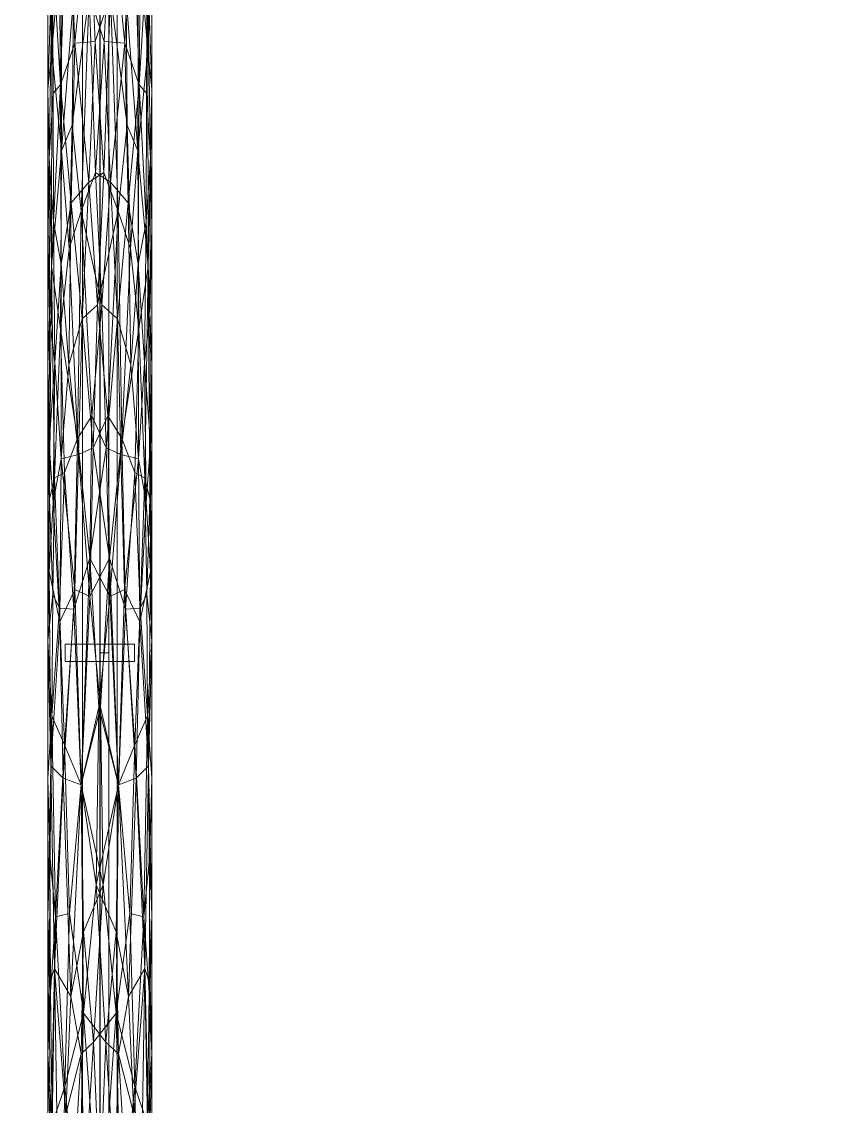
# Model space of a CAD drawing. Header units: inches. Extents: x -2369 to 1860, y -2231 to 2192.
# Drawn here: x -405.86 to -382.24, y 129.23 to 160.49 of the extents above; entities that cross this region are included whole.
import ezdxf

# ---------------------------------------------------------------- set-up
doc = ezdxf.new("R2010")
doc.units = ezdxf.units.IN
doc.header["$MEASUREMENT"] = 0
for name, color, linetype, lineweight in [('A-FLOR', 192, 'Continuous', 13), ('A-FLOR-HRAL', 11, 'Continuous', 9), ('A-ROOF', 132, 'Continuous', 13), ('C-TOPO', 7, 'Continuous', 9)]:
    doc.layers.add(name, color=color, linetype=linetype, lineweight=lineweight)

# ---------------------------------------------------------------- blocks, each defined once
blk = doc.blocks.new('Railing - 2_ 8_-381593-_3D_')
at = {"layer": 'A-FLOR-HRAL', "transparency": 33554496}
mesh = blk.add_polyface(dxfattribs=at)
corners = [(0.007, -16), (0.007, -16, 23.5), (0.007, 16, 23.5), (0.007, 16)]
mesh.append_faces([[corners[k] for k in face] for face in [(0, 1, 2, 3)]])
mesh = blk.add_polyface(dxfattribs=at)
corners = [(0.257, 16), (0.007, 16), (0.007, 16, 23.5), (0.257, 16, 23.5)]
mesh.append_faces([[corners[k] for k in face] for face in [(0, 1, 2, 3)]])
mesh = blk.add_polyface(dxfattribs=at)
corners = [(0.257, 16, 23.5), (0.007, 16, 23.5), (0.007, -16, 23.5), (0.257, -16, 23.5)]
mesh.append_faces([[corners[k] for k in face] for face in [(0, 1, 2, 3)]])
mesh = blk.add_polyface(dxfattribs=at)
corners = [(0.257, -16), (0.007, -16), (0.007, 16), (0.257, 16)]
mesh.append_faces([[corners[k] for k in face] for face in [(0, 1, 2, 3)]])
mesh = blk.add_polyface(dxfattribs=at)
corners = [(0.257, 16, 23.5), (0.257, -16, 23.5), (0.257, -16), (0.257, 16)]
mesh.append_faces([[corners[k] for k in face] for face in [(0, 1, 2, 3)]])
mesh = blk.add_polyface(dxfattribs=at)
corners = [(0.257, -16, 23.5), (0.007, -16, 23.5), (0.007, -16), (0.257, -16)]
mesh.append_faces([[corners[k] for k in face] for face in [(0, 1, 2, 3)]])
blk = doc.blocks.new('Railing - 2_ x 1_2_-368029-_3D_')
at = {"layer": 'A-FLOR-HRAL'}
mesh = blk.add_polyface(dxfattribs=at)
corners = [(1, 0.25, 34.869), (1, 0.25), (-1, 0.25), (-1, 0.25, 34.869)]
mesh.append_faces([[corners[k] for k in face] for face in [(0, 1, 2, 3)]])
mesh = blk.add_polyface(dxfattribs=at)
corners = [(-1, 0.25, 34.869), (-1, 0.25), (-1, -0.25), (-1, -0.25, 34.869)]
mesh.append_faces([[corners[k] for k in face] for face in [(0, 1, 2, 3)]])
mesh = blk.add_polyface(dxfattribs=at)
corners = [(-1, 0.25, 34.869), (-1, -0.25, 34.869), (1, -0.25, 34.869), (1, 0.25, 34.869)]
mesh.append_faces([[corners[k] for k in face] for face in [(0, 1, 2, 3)]])
mesh = blk.add_polyface(dxfattribs=at)
corners = [(1, 0.25), (1, -0.25), (-1, -0.25), (-1, 0.25)]
mesh.append_faces([[corners[k] for k in face] for face in [(0, 1, 2, 3)]])
mesh = blk.add_polyface(dxfattribs=at)
corners = [(1, -0.25, 34.869), (1, -0.25), (1, 0.25), (1, 0.25, 34.869)]
mesh.append_faces([[corners[k] for k in face] for face in [(0, 1, 2, 3)]])
mesh = blk.add_polyface(dxfattribs=at)
corners = [(-1, -0.25, 34.869), (-1, -0.25), (1, -0.25), (1, -0.25, 34.869)]
mesh.append_faces([[corners[k] for k in face] for face in [(0, 1, 2, 3)]])
blk = doc.blocks.new('Railing - Railing-383518-_3D_')
for name, p in [('Railing - 2_ 8_-381593-_3D_', (-403.611, 158.297, 305)), ('Railing - 2_ x 1_2_-368029-_3D_', (-403.611, 142.297, 301)), ('Railing - 2_ 8_-381593-_3D_', (-403.611, 126.297, 305))]:
    blk.add_blockref(name, p)
at = {"layer": 'A-FLOR-HRAL'}
mesh = blk.add_polyface(dxfattribs=at)
corners = [(-404.111, 317.329, 333.5), (-404.111, 63.265, 333.5), (-403.111, 63.265, 333.5), (-403.111, 317.329, 333.5)]
mesh.append_faces([[corners[k] for k in face] for face in [(0, 1, 2, 3)]])
mesh = blk.add_polyface(dxfattribs=at)
corners = [(-403.111, 317.329, 332.5), (-403.111, 63.265, 332.5), (-404.111, 63.265, 332.5), (-404.111, 317.329, 332.5)]
mesh.append_faces([[corners[k] for k in face] for face in [(0, 1, 2, 3)]])
mesh = blk.add_polyface(dxfattribs=at)
corners = [(-404.111, 317.329, 332.5), (-404.111, 63.265, 332.5), (-404.111, 63.265, 333.5), (-404.111, 317.329, 333.5)]
mesh.append_faces([[corners[k] for k in face] for face in [(0, 1, 2, 3)]])
mesh = blk.add_polyface(dxfattribs=at)
corners = [(-404.111, 317.329, 329.5), (-404.111, 63.265, 329.5), (-403.111, 63.265, 329.5), (-403.111, 317.329, 329.5)]
mesh.append_faces([[corners[k] for k in face] for face in [(0, 1, 2, 3)]])
mesh = blk.add_polyface(dxfattribs=at)
corners = [(-403.111, 317.329, 328.5), (-403.111, 63.265, 328.5), (-404.111, 63.265, 328.5), (-404.111, 317.329, 328.5)]
mesh.append_faces([[corners[k] for k in face] for face in [(0, 1, 2, 3)]])
mesh = blk.add_polyface(dxfattribs=at)
corners = [(-404.111, 317.329, 328.5), (-404.111, 63.265, 328.5), (-404.111, 63.265, 329.5), (-404.111, 317.329, 329.5)]
mesh.append_faces([[corners[k] for k in face] for face in [(0, 1, 2, 3)]])
mesh = blk.add_polyface(dxfattribs=at)
corners = [(-403.111, 317.329, 333.5), (-403.111, 63.265, 333.5), (-403.111, 63.265, 332.5), (-403.111, 317.329, 332.5)]
mesh.append_faces([[corners[k] for k in face] for face in [(0, 1, 2, 3)]])
mesh = blk.add_polyface(dxfattribs=at)
corners = [(-403.111, 317.329, 329.5), (-403.111, 63.265, 329.5), (-403.111, 63.265, 328.5), (-403.111, 317.329, 328.5)]
mesh.append_faces([[corners[k] for k in face] for face in [(0, 1, 2, 3)]])
blk = doc.blocks.new('Top Rail Type - Top Rail_Internal_-383686-_3D_')
at = {"layer": 'A-FLOR-HRAL'}
mesh = blk.add_polyface(dxfattribs=at)
corners = [(-403.303, 161.269, 335.899), (-402.869, 165.889, 336.022), (-402.85, 161.205, 336.031), (-403.74, 159.914, 335.879), (-403.929, 163.942, 335.901), (-404.543, 165.153, 336.119), (-404.333, 159.871, 336.014), (-402.497, 162.828, 336.247), (-402.111, 158.539, 337), (-402.22, 153.439, 336.58), (-402.227, 159.64, 336.566), (-402.111, 162.509, 337), (-405.111, 158.539, 337), (-404.977, 162.509, 336.534), (-405.07, 156.554, 336.739), (-403.375, 167.843, 335.889), (-403.924, 155.86, 335.9), (-402.222, 166.295, 336.575), (-402.51, 156.763, 336.236), (-404.957, 158.425, 336.504), (-404.745, 158.668, 336.263), (-404.795, 163.924, 336.309), (-403.078, 155.025, 335.949), (-402.82, 157.507, 336.044), (-404.432, 155.266, 336.058), (-403.489, 156.142, 335.879), (-404.946, 154.718, 336.487), (-405.111, 162.509, 337), (-405.111, 166.479, 337), (-404.945, 166.418, 336.485)]
mesh.append_faces([[corners[k] for k in face] for face in [(0, 1, 2), (0, 3, 4), (5, 4, 6), (1, 7, 2), (8, 9, 10), (12, 13, 14), (0, 4, 15), (6, 3, 16), (17, 10, 7), (18, 7, 10), (9, 18, 10), (11, 10, 17), (14, 13, 19), (15, 1, 0), (20, 21, 5), (22, 0, 23), (2, 7, 18), (6, 16, 24), (6, 24, 20), (6, 20, 5), (25, 0, 22), (0, 25, 3), (19, 20, 26), (19, 13, 20), (29, 21, 13), (13, 21, 20), (21, 29, 5), (4, 3, 6), (16, 3, 25), (2, 18, 23), (2, 23, 0)]], dxfattribs={"vtx0": -1, "vtx1": -1, "vtx2": -1})
mesh.append_faces([[corners[k] for k in face] for face in [(11, 8, 10), (27, 28, 13, 12)]], dxfattribs={"vtx1": -1, "vtx2": -1})
mesh = blk.add_polyface(dxfattribs=at)
corners = [(-403.919, 161.269, 338.101), (-404.353, 165.889, 337.978), (-404.372, 161.205, 337.969), (-403.483, 159.914, 338.121), (-403.293, 163.942, 338.099), (-402.679, 165.153, 337.882), (-402.89, 159.871, 337.986), (-404.726, 162.828, 337.753), (-405.111, 158.539, 337), (-405.003, 153.439, 337.42), (-404.995, 159.64, 337.434), (-405.111, 162.509, 337), (-402.111, 158.539, 337), (-402.246, 162.509, 337.466), (-402.152, 156.554, 337.261), (-403.847, 167.843, 338.111), (-403.299, 155.86, 338.1), (-405, 166.295, 337.425), (-404.712, 156.763, 337.764), (-402.265, 158.425, 337.496), (-402.478, 158.668, 337.737), (-402.427, 163.924, 337.691), (-404.145, 155.025, 338.051), (-404.402, 157.507, 337.956), (-402.791, 155.266, 337.942), (-403.734, 156.142, 338.121), (-402.276, 154.718, 337.513), (-402.111, 162.509, 337), (-402.111, 166.479, 337), (-402.277, 166.418, 337.515)]
mesh.append_faces([[corners[k] for k in face] for face in [(0, 1, 2), (0, 3, 4), (5, 4, 6), (1, 7, 2), (8, 9, 10), (12, 13, 14), (0, 4, 15), (6, 3, 16), (17, 10, 7), (18, 7, 10), (9, 18, 10), (11, 10, 17), (14, 13, 19), (15, 1, 0), (20, 21, 5), (22, 0, 23), (2, 7, 18), (6, 16, 24), (6, 24, 20), (6, 20, 5), (25, 0, 22), (0, 25, 3), (19, 20, 26), (19, 13, 20), (29, 21, 13), (13, 21, 20), (21, 29, 5), (4, 3, 6), (16, 3, 25), (2, 18, 23), (2, 23, 0)]], dxfattribs={"vtx0": -1, "vtx1": -1, "vtx2": -1})
mesh.append_faces([[corners[k] for k in face] for face in [(11, 8, 10), (27, 28, 13, 12)]], dxfattribs={"vtx1": -1, "vtx2": -1})
mesh = blk.add_polyface(dxfattribs=at)
corners = [(-404.719, 153.498, 336.241), (-404.946, 154.718, 336.487), (-404.745, 158.668, 336.263), (-402.481, 151.637, 336.261), (-402.22, 153.439, 336.58), (-402.311, 147.329, 336.439), (-404.728, 147.889, 336.249), (-404.905, 150.664, 336.43), (-402.82, 157.507, 336.044), (-402.728, 153.952, 336.091), (-403.078, 155.025, 335.949), (-402.111, 158.539, 337), (-402.111, 154.57, 337), (-402.111, 150.6, 337), (-403.674, 152.326, 335.876), (-403.797, 148.212, 335.884), (-404.119, 151.929, 335.941), (-403.378, 149.132, 335.889), (-404.221, 148.015, 335.972), (-404.502, 150.6, 336.095), (-402.51, 156.763, 336.236), (-405.059, 151.991, 336.706), (-405.073, 148.337, 336.746), (-403.924, 155.86, 335.9), (-404.432, 155.266, 336.058), (-405.07, 156.554, 336.739), (-403.489, 156.142, 335.879), (-402.973, 148.476, 335.982), (-404.957, 158.425, 336.504), (-405.111, 154.57, 337), (-405.111, 158.539, 337), (-405.111, 150.6, 337), (-402.163, 146.742, 336.708)]
mesh.append_faces([[corners[k] for k in face] for face in [(30, 25, 29)]], dxfattribs={"vtx0": -1, "vtx1": -1})
mesh.append_faces([[corners[k] for k in face] for face in [(0, 1, 2), (3, 4, 5), (6, 7, 0), (8, 9, 10), (14, 15, 16), (14, 17, 15), (18, 19, 16), (20, 4, 3), (21, 7, 22), (23, 16, 24), (1, 21, 25), (19, 24, 16), (6, 0, 19), (23, 26, 14), (9, 3, 27), (20, 3, 9), (17, 10, 27), (14, 26, 10), (17, 14, 10), (23, 14, 16), (24, 19, 0), (25, 28, 1), (18, 16, 15), (24, 0, 2), (1, 0, 7), (1, 7, 21), (29, 25, 21), (21, 22, 31), (4, 13, 32), (10, 9, 27), (9, 8, 20)]], dxfattribs={"vtx0": -1, "vtx1": -1, "vtx2": -1})
mesh.append_faces([[corners[k] for k in face] for face in [(21, 31, 29)]], dxfattribs={"vtx0": -1, "vtx2": -1})
mesh.append_faces([[corners[k] for k in face] for face in [(4, 11, 12, 13)]], dxfattribs={"vtx0": -1, "vtx3": -1})
mesh = blk.add_polyface(dxfattribs=at)
corners = [(-402.504, 153.498, 337.759), (-402.276, 154.718, 337.513), (-402.478, 158.668, 337.737), (-404.742, 151.637, 337.739), (-405.003, 153.439, 337.42), (-404.911, 147.329, 337.561), (-404.402, 157.507, 337.956), (-404.494, 153.952, 337.909), (-404.145, 155.025, 338.051), (-405.111, 158.539, 337), (-405.111, 154.57, 337), (-405.111, 150.6, 337), (-403.548, 152.326, 338.124), (-403.425, 148.212, 338.116), (-403.103, 151.929, 338.059), (-403.844, 149.132, 338.111), (-403.001, 148.015, 338.028), (-402.72, 150.6, 337.905), (-404.712, 156.763, 337.764), (-402.494, 147.889, 337.751), (-402.318, 150.664, 337.57), (-403.299, 155.86, 338.1), (-402.791, 155.266, 337.942), (-402.163, 151.991, 337.294), (-402.152, 156.554, 337.261), (-402.15, 148.337, 337.254), (-403.734, 156.142, 338.121), (-404.249, 148.476, 338.018), (-402.265, 158.425, 337.496), (-402.111, 154.57, 337), (-402.111, 158.539, 337), (-402.111, 150.6, 337), (-405.06, 146.742, 337.292)]
mesh.append_faces([[corners[k] for k in face] for face in [(30, 24, 29)]], dxfattribs={"vtx0": -1, "vtx1": -1})
mesh.append_faces([[corners[k] for k in face] for face in [(0, 1, 2), (3, 4, 5), (6, 7, 8), (12, 13, 14), (12, 15, 13), (16, 17, 14), (18, 4, 3), (0, 19, 20), (21, 14, 22), (1, 23, 24), (20, 25, 23), (17, 22, 14), (19, 0, 17), (21, 26, 12), (7, 3, 27), (18, 3, 7), (15, 8, 27), (12, 26, 8), (15, 12, 8), (21, 12, 14), (22, 17, 0), (24, 28, 1), (16, 14, 13), (22, 0, 2), (1, 0, 20), (1, 20, 23), (29, 24, 23), (23, 25, 31), (4, 11, 32), (8, 7, 27), (7, 6, 18)]], dxfattribs={"vtx0": -1, "vtx1": -1, "vtx2": -1})
mesh.append_faces([[corners[k] for k in face] for face in [(23, 31, 29)]], dxfattribs={"vtx0": -1, "vtx2": -1})
mesh.append_faces([[corners[k] for k in face] for face in [(4, 9, 10, 11)]], dxfattribs={"vtx0": -1, "vtx3": -1})
mesh = blk.add_polyface(dxfattribs=at)
corners = [(-404.221, 148.015, 335.972), (-403.797, 148.212, 335.884), (-403.9, 143.927, 335.896), (-402.865, 143.562, 336.024), (-402.451, 143.585, 336.287), (-402.597, 139.651, 336.171), (-405.111, 146.63, 337), (-405.111, 150.6, 337), (-405.073, 148.337, 336.746), (-402.481, 151.637, 336.261), (-402.311, 147.329, 336.439), (-402.599, 147.501, 336.17), (-402.231, 140.482, 336.56), (-402.255, 143.979, 336.519), (-403.378, 149.132, 335.889), (-403.326, 145.024, 335.896), (-402.111, 146.63, 337), (-402.111, 142.66, 337), (-402.163, 146.742, 336.708), (-402.111, 150.6, 337), (-404.765, 143.195, 336.281), (-405.017, 139.039, 336.607), (-405.07, 144.645, 336.739), (-404.728, 147.889, 336.249), (-404.329, 144.127, 336.012), (-402.973, 148.476, 335.982), (-403.072, 138.493, 335.95), (-404.502, 150.6, 336.095), (-404.95, 146.63, 336.493), (-404.905, 150.664, 336.43), (-405.111, 142.66, 337), (-402.22, 153.439, 336.58), (-403.586, 140.738, 335.875)]
mesh.append_faces([[corners[k] for k in face] for face in [(6, 22, 30)]], dxfattribs={"vtx0": -1, "vtx1": -1})
mesh.append_faces([[corners[k] for k in face] for face in [(0, 1, 2), (3, 4, 5), (9, 10, 11), (12, 4, 13), (14, 15, 1), (10, 18, 13), (20, 21, 22), (23, 24, 20), (10, 13, 4), (25, 9, 11), (25, 11, 3), (11, 10, 4), (25, 3, 15), (26, 15, 3), (11, 4, 3), (25, 15, 14), (1, 15, 2), (27, 0, 23), (24, 0, 2), (23, 28, 29), (8, 22, 6), (28, 23, 20), (24, 23, 0), (22, 28, 20), (8, 29, 28), (22, 8, 28), (13, 17, 12), (18, 10, 31), (13, 18, 17), (32, 2, 15)]], dxfattribs={"vtx0": -1, "vtx1": -1, "vtx2": -1})
mesh.append_faces([[corners[k] for k in face] for face in [(6, 7, 8), (16, 17, 18, 19)]], dxfattribs={"vtx1": -1, "vtx2": -1})
mesh = blk.add_polyface(dxfattribs=at)
corners = [(-403.001, 148.015, 338.028), (-403.425, 148.212, 338.116), (-403.322, 143.927, 338.104), (-404.358, 143.562, 337.976), (-404.771, 143.585, 337.713), (-404.626, 139.651, 337.829), (-402.111, 146.63, 337), (-402.111, 150.6, 337), (-402.15, 148.337, 337.254), (-404.742, 151.637, 337.739), (-404.911, 147.329, 337.561), (-404.623, 147.501, 337.83), (-402.494, 147.889, 337.751), (-402.894, 144.127, 337.988), (-402.457, 143.195, 337.719), (-404.991, 140.482, 337.44), (-404.967, 143.979, 337.481), (-403.844, 149.132, 338.111), (-403.896, 145.024, 338.104), (-405.111, 146.63, 337), (-405.111, 142.66, 337), (-405.06, 146.742, 337.292), (-405.111, 150.6, 337), (-402.318, 150.664, 337.57), (-402.272, 146.63, 337.507), (-404.249, 148.476, 338.018), (-404.15, 138.493, 338.05), (-402.72, 150.6, 337.905), (-402.152, 144.645, 337.261), (-402.111, 142.66, 337), (-402.206, 139.039, 337.393), (-405.003, 153.439, 337.42), (-403.636, 140.738, 338.125)]
mesh.append_faces([[corners[k] for k in face] for face in [(0, 1, 2), (3, 4, 5), (9, 10, 11), (12, 13, 14), (15, 4, 16), (17, 18, 1), (10, 21, 16), (8, 23, 24), (10, 16, 4), (25, 9, 11), (25, 11, 3), (11, 10, 4), (25, 3, 18), (26, 18, 3), (11, 4, 3), (25, 18, 17), (1, 18, 2), (27, 0, 12), (13, 0, 2), (12, 24, 23), (8, 28, 6), (24, 12, 14), (13, 12, 0), (28, 24, 14), (30, 28, 14), (28, 8, 24), (16, 20, 15), (21, 10, 31), (16, 21, 20), (32, 2, 18)]], dxfattribs={"vtx0": -1, "vtx1": -1, "vtx2": -1})
mesh.append_faces([[corners[k] for k in face] for face in [(6, 7, 8), (19, 20, 21, 22), (29, 6, 28)]], dxfattribs={"vtx1": -1, "vtx2": -1})
mesh = blk.add_polyface(dxfattribs=at)
corners = [(-404.441, 132.398, 336.063), (-404.148, 138.493, 335.949), (-404.081, 134.259, 335.931), (-405.111, 134.721, 337), (-405.017, 139.039, 336.607), (-405.067, 132.736, 336.73), (-403.072, 138.493, 335.95), (-403.139, 131.914, 335.932), (-403.508, 135.615, 335.878), (-402.597, 139.651, 336.171), (-402.741, 134.792, 336.084), (-402.865, 143.562, 336.024), (-403.9, 143.927, 335.896), (-403.586, 140.738, 335.875), (-402.231, 140.482, 336.56), (-402.336, 134.694, 336.408), (-403.326, 145.024, 335.896), (-404.665, 138.691, 336.199), (-404.329, 144.127, 336.012), (-404.913, 133.207, 336.442), (-404.765, 143.195, 336.281), (-405.111, 138.691, 337), (-405.111, 142.66, 337), (-402.169, 136.491, 336.692), (-402.111, 134.721, 337), (-402.187, 132.522, 336.646), (-402.111, 138.691, 337), (-405.111, 130.751, 337), (-402.451, 143.585, 336.287), (-403.788, 131.084, 335.883), (-402.603, 129.804, 336.167), (-405.07, 144.645, 336.739), (-402.111, 142.66, 337)]
mesh.append_faces([[corners[k] for k in face] for face in [(3, 5, 27)]], dxfattribs={"vtx0": -1, "vtx1": -1})
mesh.append_faces([[corners[k] for k in face] for face in [(0, 1, 2), (3, 4, 5), (6, 7, 8), (9, 10, 6), (6, 11, 9), (1, 12, 13), (14, 15, 9), (16, 6, 13), (1, 17, 18), (17, 1, 0), (8, 2, 1), (17, 0, 19), (17, 19, 4), (20, 17, 4), (23, 24, 25), (10, 9, 15), (15, 23, 25), (26, 23, 14), (15, 14, 23), (19, 5, 4), (13, 6, 8), (7, 6, 10), (9, 28, 14), (13, 8, 1), (8, 7, 29), (30, 10, 15), (17, 20, 18), (22, 31, 4), (18, 12, 1), (29, 2, 8)]], dxfattribs={"vtx0": -1, "vtx1": -1, "vtx2": -1})
mesh.append_faces([[corners[k] for k in face] for face in [(14, 32, 26)]], dxfattribs={"vtx0": -1, "vtx2": -1})
mesh.append_faces([[corners[k] for k in face] for face in [(4, 3, 21, 22)]], dxfattribs={"vtx0": -1, "vtx3": -1})
mesh.append_faces([[corners[k] for k in face] for face in [(26, 24, 23)]], dxfattribs={"vtx1": -1, "vtx2": -1})
mesh = blk.add_polyface(dxfattribs=at)
corners = [(-402.111, 134.721, 337), (-402.206, 139.039, 337.393), (-402.155, 132.736, 337.27), (-404.15, 138.493, 338.05), (-404.083, 131.914, 338.068), (-403.714, 135.615, 338.122), (-404.626, 139.651, 337.829), (-404.481, 134.792, 337.916), (-404.358, 143.562, 337.976), (-403.075, 138.493, 338.051), (-403.322, 143.927, 338.104), (-403.636, 140.738, 338.125), (-404.991, 140.482, 337.44), (-404.886, 134.694, 337.592), (-403.896, 145.024, 338.104), (-402.558, 138.691, 337.801), (-402.894, 144.127, 337.988), (-402.781, 132.398, 337.937), (-403.142, 134.259, 338.068), (-402.309, 133.207, 337.558), (-402.457, 143.195, 337.719), (-402.111, 138.691, 337), (-402.111, 142.66, 337), (-405.054, 136.491, 337.308), (-405.111, 134.721, 337), (-405.035, 132.522, 337.354), (-405.111, 138.691, 337), (-402.111, 130.751, 337), (-404.771, 143.585, 337.713), (-403.434, 131.084, 338.117), (-404.619, 129.804, 337.833), (-402.152, 144.645, 337.261), (-405.111, 142.66, 337)]
mesh.append_faces([[corners[k] for k in face] for face in [(0, 2, 27)]], dxfattribs={"vtx0": -1, "vtx1": -1})
mesh.append_faces([[corners[k] for k in face] for face in [(0, 1, 2), (3, 4, 5), (6, 7, 3), (3, 8, 6), (9, 10, 11), (12, 13, 6), (14, 3, 11), (9, 15, 16), (15, 9, 17), (5, 18, 9), (15, 17, 19), (15, 19, 1), (20, 15, 1), (23, 24, 25), (7, 6, 13), (13, 23, 25), (26, 23, 12), (13, 12, 23), (19, 2, 1), (11, 3, 5), (4, 3, 7), (6, 28, 12), (11, 5, 9), (5, 4, 29), (30, 7, 13), (15, 20, 16), (31, 1, 22), (16, 10, 9), (29, 18, 5), (18, 17, 9)]], dxfattribs={"vtx0": -1, "vtx1": -1, "vtx2": -1})
mesh.append_faces([[corners[k] for k in face] for face in [(12, 32, 26)]], dxfattribs={"vtx0": -1, "vtx2": -1})
mesh.append_faces([[corners[k] for k in face] for face in [(1, 0, 21, 22)]], dxfattribs={"vtx0": -1, "vtx3": -1})
mesh.append_faces([[corners[k] for k in face] for face in [(26, 24, 23)]], dxfattribs={"vtx1": -1, "vtx2": -1})
mesh = blk.add_polyface(dxfattribs=at)
corners = [(-403.788, 131.084, 335.883), (-403.139, 131.914, 335.932), (-403.571, 125.927, 335.875), (-402.49, 124.511, 336.253), (-402.603, 129.804, 336.167), (-402.235, 128.717, 336.552), (-404.044, 127.064, 335.923), (-403.766, 121.259, 335.881), (-404.59, 129.006, 336.148), (-404.809, 126.71, 336.323), (-404.913, 133.207, 336.442), (-405.111, 126.781, 337), (-405.033, 127.808, 336.642), (-405.066, 122.454, 336.725), (-402.241, 124.285, 336.542), (-402.111, 126.781, 337), (-402.111, 122.812, 337), (-403.01, 125.687, 335.969), (-402.336, 134.694, 336.408), (-404.129, 122.402, 335.944), (-404.464, 125.485, 336.075), (-405.067, 132.736, 336.73), (-404.148, 130.74, 335.949), (-404.081, 134.259, 335.931), (-404.724, 122.235, 336.246), (-404.941, 123.614, 336.479), (-405.111, 130.751, 337), (-402.741, 134.792, 336.084), (-404.441, 132.398, 336.063), (-402.111, 130.751, 337), (-402.187, 132.522, 336.646), (-402.111, 134.721, 337)]
mesh.append_faces([[corners[k] for k in face] for face in [(29, 30, 31)]], dxfattribs={"vtx0": -1, "vtx1": -1})
mesh.append_faces([[corners[k] for k in face] for face in [(0, 1, 2), (3, 4, 5), (6, 2, 7), (8, 9, 10), (11, 12, 13), (4, 17, 1), (5, 4, 18), (17, 2, 1), (6, 0, 2), (19, 20, 6), (10, 12, 21), (0, 22, 23), (9, 8, 20), (20, 8, 22), (9, 20, 24), (5, 14, 3), (4, 3, 17), (9, 25, 12), (12, 10, 9), (26, 21, 12), (27, 4, 1), (6, 20, 22), (28, 8, 10), (14, 5, 15), (28, 23, 22), (28, 22, 8), (22, 0, 6), (5, 18, 30), (30, 29, 5)]], dxfattribs={"vtx0": -1, "vtx1": -1, "vtx2": -1})
mesh.append_faces([[corners[k] for k in face] for face in [(14, 15, 16), (12, 11, 26)]], dxfattribs={"vtx0": -1, "vtx2": -1})
mesh.append_faces([[corners[k] for k in face] for face in [(29, 15, 5)]], dxfattribs={"vtx1": -1, "vtx2": -1})
mesh = blk.add_polyface(dxfattribs=at)
corners = [(-403.434, 131.084, 338.117), (-404.083, 131.914, 338.068), (-403.651, 125.927, 338.125), (-403.075, 130.74, 338.051), (-402.781, 132.398, 337.937), (-403.142, 134.259, 338.068), (-404.732, 124.511, 337.747), (-404.619, 129.804, 337.833), (-404.987, 128.717, 337.448), (-403.178, 127.064, 338.077), (-403.457, 121.259, 338.119), (-402.632, 129.006, 337.852), (-402.413, 126.71, 337.677), (-402.309, 133.207, 337.558), (-402.111, 126.781, 337), (-402.189, 127.808, 337.358), (-402.157, 122.454, 337.275), (-404.981, 124.285, 337.458), (-405.111, 126.781, 337), (-405.111, 122.812, 337), (-404.213, 125.687, 338.031), (-404.886, 134.694, 337.592), (-403.093, 122.402, 338.056), (-402.758, 125.485, 337.925), (-402.155, 132.736, 337.27), (-402.498, 122.235, 337.754), (-402.282, 123.614, 337.521), (-402.111, 130.751, 337), (-404.481, 134.792, 337.916), (-405.111, 130.751, 337), (-405.035, 132.522, 337.354), (-405.111, 134.721, 337)]
mesh.append_faces([[corners[k] for k in face] for face in [(29, 30, 31)]], dxfattribs={"vtx0": -1, "vtx1": -1})
mesh.append_faces([[corners[k] for k in face] for face in [(0, 1, 2), (3, 4, 5), (6, 7, 8), (9, 2, 10), (11, 12, 13), (14, 15, 16), (7, 20, 1), (8, 7, 21), (20, 2, 1), (9, 0, 2), (22, 23, 9), (13, 15, 24), (0, 3, 5), (12, 11, 23), (23, 11, 3), (12, 23, 25), (8, 17, 6), (7, 6, 20), (12, 26, 15), (15, 13, 12), (27, 24, 15), (28, 7, 1), (9, 23, 3), (4, 11, 13), (17, 8, 18), (4, 3, 11), (3, 0, 9), (8, 21, 30), (30, 29, 8)]], dxfattribs={"vtx0": -1, "vtx1": -1, "vtx2": -1})
mesh.append_faces([[corners[k] for k in face] for face in [(17, 18, 19), (15, 14, 27)]], dxfattribs={"vtx0": -1, "vtx2": -1})
mesh.append_faces([[corners[k] for k in face] for face in [(29, 18, 8)]], dxfattribs={"vtx1": -1, "vtx2": -1})

msp = doc.modelspace()

# ---------------------------------------------------------------- linework, layer by layer
at = {"color": 252, "lineweight": 9}
msp.add_circle((-123.611, 86.649), 967.167, dxfattribs=at)
at = {"color": 27, "lineweight": 9}
msp.add_circle((-123.611, 86.649), 921.111, dxfattribs=at)

# ---------------------------------------------------------------- block references
at = {"layer": 'A-FLOR-HRAL'}
for name in ['Railing - Railing-383518-_3D_', 'Top Rail Type - Top Rail_Internal_-383686-_3D_']:
    msp.add_blockref(name, (0, 0), dxfattribs=at)

# ---------------------------------------------------------------- meshes
at = {"layer": 'A-FLOR'}
mesh = msp.add_polyface(dxfattribs=at)
corners = [(165.389, -216.671, 12), (-412.611, -216.671, 12), (-412.611, 473.329, 12), (165.389, 473.329, 12)]
mesh.append_faces([[corners[k] for k in face] for face in [(0, 1, 2, 3)]])
mesh = msp.add_polyface(dxfattribs=at)
corners = [(-412.611, 473.329, 24), (-412.611, -216.671, 24), (165.389, -216.671, 24), (165.389, 473.329, 24)]
mesh.append_faces([[corners[k] for k in face] for face in [(0, 1, 2, 3)]])
at = {"layer": 'A-ROOF'}
mesh = msp.add_polyface(dxfattribs=at)
corners = [(-412.611, 473.329, 172), (165.389, 473.329, 172), (165.389, 23.265, 172), (-14.708, 23.265, 172), (-14.708, -47.735, 172), (-412.611, -47.735, 172)]
mesh.append_faces([[corners[k] for k in face] for face in [(3, 0, 1, 2)]], dxfattribs={"vtx0": -1})
mesh.append_faces([[corners[k] for k in face] for face in [(5, 0, 3, 4)]], dxfattribs={"vtx1": -1})
mesh = msp.add_polyface(dxfattribs=at)
corners = [(165.389, 473.329, 177), (-412.611, 473.329, 177), (-412.611, -47.735, 177), (-14.708, -47.735, 177), (-14.708, 23.265, 177), (165.389, 23.265, 177)]
mesh.append_faces([[corners[k] for k in face] for face in [(4, 1, 2, 3)]], dxfattribs={"vtx0": -1})
mesh.append_faces([[corners[k] for k in face] for face in [(0, 1, 4, 5)]], dxfattribs={"vtx1": -1})
mesh = msp.add_polyface(dxfattribs=at)
corners = [(-403.611, 473.329, 301), (165.389, 473.329, 301), (165.389, 23.265, 301), (-14.708, 23.265, 301), (-14.708, -48.735, 301), (-403.611, -48.735, 301)]
mesh.append_faces([[corners[k] for k in face] for face in [(3, 0, 1, 2)]], dxfattribs={"vtx0": -1})
mesh.append_faces([[corners[k] for k in face] for face in [(5, 0, 3, 4)]], dxfattribs={"vtx1": -1})
mesh = msp.add_polyface(dxfattribs=at)
corners = [(165.389, 473.329, 306), (-403.611, 473.329, 306), (-403.611, -48.735, 306), (-14.708, -48.735, 306), (-14.708, 23.265, 306), (165.389, 23.265, 306)]
mesh.append_faces([[corners[k] for k in face] for face in [(4, 1, 2, 3)]], dxfattribs={"vtx0": -1})
mesh.append_faces([[corners[k] for k in face] for face in [(0, 1, 4, 5)]], dxfattribs={"vtx1": -1})
mesh = msp.add_polyface(dxfattribs=at)
corners = [(-403.611, 473.329, 306), (-403.611, 473.329, 301), (-403.611, -48.735, 301), (-403.611, -48.735, 306)]
mesh.append_faces([[corners[k] for k in face] for face in [(0, 1, 2, 3)]])
at = {"layer": 'C-TOPO'}
mesh = msp.add_polyface(dxfattribs=at)
corners = [(1697.849, 772.484), (1603.274, -970.311), (709.639, -2231.024), (-600.529, -1829.405), (-1580.079, -1391.136), (-1716.965, -1068.504), (-1871.09, -832.416), (-2172.761, 336.781), (-2332.882, 916.262), (-2368.622, 1352.41), (-1840.104, 1688.579), (-1580.321, 1844.567), (-1229.184, 1958.869), (-711.122, 2177.991), (79.278, 2191.922), (1332.227, 1666.75), (1859.887, 1157.106)]
mesh.append_faces([[corners[k] for k in face] for face in [(12, 11, 7), (6, 7, 8), (6, 0, 7), (4, 5, 6), (5, 0, 6), (9, 8, 10), (10, 8, 7), (7, 11, 10), (5, 4, 3), (3, 2, 1), (1, 0, 3), (0, 1, 16), (14, 7, 0), (12, 13, 11), (13, 12, 14), (14, 12, 7), (0, 15, 14), (0, 16, 15), (0, 5, 3)]])

doc.saveas('drawing.dxf')
